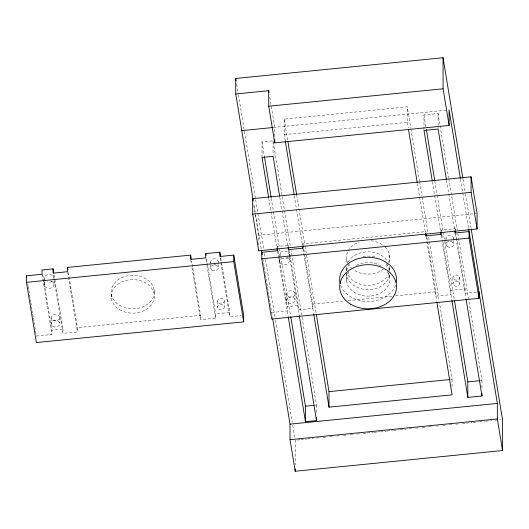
<?xml version="1.0" encoding="UTF-8"?>
<svg xmlns="http://www.w3.org/2000/svg" width="529" height="529" viewBox="0 0 529 529"><rect width="100%" height="100%" fill="white"/><g stroke="black" fill="none" stroke-linecap="round" stroke-linejoin="round"><path stroke-width="0.4" stroke-dasharray="2.65 1.98" d="M285.303 141.157L284.238 134.65L284.212 119.131L407.29 106.832L410.762 127.978M273.116 127.502L448.275 109.999M423.974 129.625L423.954 114.919L438.072 113.51L439.943 124.904M284.238 134.65L407.317 122.351L407.29 106.832M262.047 157.444L262.014 141.924L273.057 140.826L284.417 209.94M258.714 245.086L258.694 235.279L476.265 213.537M277.375 247.876L277.368 246.448L288.411 245.344L288.675 246.97M302.892 245.33L302.892 243.895L425.971 231.596L425.971 233.024M441.054 231.517L441.054 230.089L455.178 228.673L455.443 230.307M36.349 336.054L51.948 334.493L51.941 330.195L62.977 329.091L54.018 274.558M54.295 280.482L62.984 333.389L77.465 331.941L77.459 327.649L200.537 315.344L191.577 260.81M191.987 267.548L200.551 319.642L215.634 318.134L215.627 313.836L229.745 312.427L220.785 257.894M271.675 312.533L287.273 310.973L287.267 306.681L298.31 305.577L290.414 257.55M298.31 305.577L298.316 309.875L312.798 308.427L312.791 304.129L344.789 300.928M348.069 300.604L392.379 296.174M395.659 295.843L435.87 291.829L426.771 236.476M435.87 291.829L435.876 296.121L450.959 294.62L450.953 290.322L465.077 288.907L456.11 234.373M220.124 258.119L229.758 316.726L241.204 315.582M476.536 292.061L465.084 293.205L465.077 288.907M450.43 379.498L452.077 379.333L439.374 302.059M480.378 380.622L481.945 380.47L457.869 233.963M314.914 405.26L316.487 405.102L291.095 250.601M300.102 439.725L295.182 440.214L295.228 464.72M300.922 439.639L306.655 439.07M307.475 438.984L313.208 438.415M316.487 438.085L319.767 437.761M323.047 437.43L326.32 437.106M329.6 436.775L332.88 436.445M336.973 436.041L339.433 435.79M343.526 435.38L345.986 435.136M350.086 434.726L353.365 434.402M356.639 434.071L359.918 433.747M363.198 433.416L366.471 433.092M367.291 433.006L373.031 432.438M373.851 432.352L379.584 431.783M380.404 431.697L386.137 431.122M386.957 431.042L392.697 430.467M393.516 430.388L399.25 429.812M400.069 429.733L405.803 429.158M409.082 428.834L412.362 428.503M415.635 428.179L418.915 427.849M422.195 427.525L425.468 427.194M428.748 426.863L432.028 426.539M436.121 426.129L438.581 425.885M442.68 425.475L445.954 425.144M449.233 424.82L452.513 424.489M455.786 424.165L459.066 423.835M462.346 423.511L465.619 423.18M466.439 423.101L472.179 422.526M472.999 422.446L478.732 421.871M479.552 421.792L485.291 421.216M486.105 421.137L491.844 420.562M495.124 420.231L500.857 419.662M462.994 179.146L465.269 192.992M465.408 193.812L471.16 228.845M460.481 179.219L462.63 192.265M462.763 193.078L468.522 228.138M440.082 125.717L448.638 177.81M448.777 178.623L457.201 229.897M446.529 180.303L454.689 229.95M455.317 233.785L465.923 298.316M423.954 114.919L425.957 127.132M434.785 180.845L437.06 194.685M437.192 195.499L443.077 231.305M443.209 232.119L454.312 299.672M441.054 230.089L441.318 231.715M441.854 234.969L442.522 239.042M443.057 242.295L450.953 290.322M432.405 181.718L434.547 194.738M434.679 195.551L440.564 231.365M441.193 235.2L451.931 300.545M410.901 128.792L419.451 180.852M419.59 181.665L421.997 196.312M422.129 197.125L428.007 232.912M428.675 236.979L429.35 241.045M429.482 241.859L439.242 301.246M407.317 122.351L408.249 128.044M417.341 183.358L425.633 233.792M426.109 236.708L436.729 301.305M284.212 119.131L287.816 141.091M296.643 194.778L304.929 245.211M305.068 246.025L316.163 313.545M302.892 243.895L303.157 245.522M303.825 249.595L304.764 255.289M304.896 256.102L312.791 304.129M294.263 195.657L296.399 208.671M296.538 209.484L302.416 245.277M303.031 249.007L313.651 313.611M269.77 97.21L274.723 127.344L274.743 137.15M284.549 210.754L290.428 246.534M289.211 250.224L290.282 256.737M279.762 197L281.904 210.013M282.036 210.826L287.915 246.607M288.55 250.455L299.275 315.72M262.014 141.924L264.288 155.751M271.238 198.031L279.391 247.638M279.524 248.451L280.727 255.772M280.859 256.585L290.613 315.945M277.368 246.448L277.639 248.075M278.175 251.328L287.267 306.681M268.725 198.104L276.879 247.704M277.375 250.739L278.214 255.838M278.314 256.439L288.107 316.011M236.668 84.171L238.275 93.944M238.407 94.757L255.547 199.049M255.686 199.863L263.852 249.562M264.52 253.636L265.327 258.522M265.459 259.342L274.968 317.188M275.503 320.448L292.239 422.287M292.775 425.547L294.918 438.587M253.973 204.829L261.346 249.675M262.847 258.813L264.156 266.795M264.183 266.953L264.718 270.207M264.831 270.868L265.386 274.28M265.498 274.948L266.061 278.347M266.166 279.021L266.728 282.42M266.841 283.101L268.732 294.627M268.851 295.327L269.4 298.7M269.519 299.407L270.068 302.767M270.187 303.481L270.742 306.833M270.861 307.561L272.6 318.16M253.88 205.966L258.694 235.279M206.528 258.489L215.627 313.836M205.999 259.527L206.806 264.414M206.938 265.227L215.634 318.134M190.784 260.222L191.452 264.295M68.367 272.296L77.459 327.649M67.705 272.521L77.465 331.941M53.356 274.782L54.156 279.669M42.842 274.849L51.941 330.195M42.049 274.26L51.948 334.493M27.786 283.961L28.057 285.587M28.189 286.401L28.725 289.654M28.857 290.467L30.728 301.867M30.867 302.681L31.403 305.934M31.535 306.747L32.606 313.261M32.738 314.074L33.274 317.334M33.406 318.147L33.942 321.401M34.074 322.214L35.946 333.607M481.945 380.47L481.959 387.817M459.509 277.203L459.522 283.346M455.178 228.673L455.178 230.108M453.505 237.812L453.512 240.113M453.512 240.887L453.518 243.955M452.936 277.857L452.95 284.007M452.077 379.333L452.09 387.506M446.007 238.559L446.013 240.867M446.013 241.634L446.02 244.709M438.072 113.51L438.098 128.21M389.456 255.203L389.47 262.543M389.489 274.789L389.496 277.236M346.654 259.474L346.66 263.561M346.667 266.821L346.674 270.088M346.68 273.354L346.693 281.514M316.487 405.102L316.501 413.268M295.03 293.641L295.043 299.784M289.303 254.343L289.31 256.651M289.31 257.418L289.317 260.493M288.411 245.344L288.411 246.772M286.652 294.481L286.658 300.624M279.497 261.471L279.484 255.328A4.953 3.848 -0.1 0 1 284.417 250.991A4.953 3.848 -0.1 0 1 289.303 255.348M273.057 140.826L273.083 155.526M229.745 312.427L229.758 316.726M224.184 300.723L224.197 306.866M218.179 261.333L218.186 263.634M218.186 264.401L218.193 267.476M217.611 301.378L217.624 307.521M210.681 262.08L210.687 264.381M210.687 265.155L210.694 268.223M200.537 315.344L200.551 319.642M154.151 289.945L154.157 294.236M111.348 294.217L111.355 298.515M62.977 329.091L62.984 333.389M59.704 317.162L59.717 323.305M53.991 284.007L53.978 277.864A4.953 3.848 -0.1 0 0 47.808 274.637A4.953 3.848 -0.1 0 0 44.489 279.815M51.326 317.995L51.333 324.145M44.158 278.843L44.158 281.15M44.165 281.917L44.165 284.992M215.865 264.421A3.782 2.936 -0.1 0 1 213.921 264.619M210.932 262.82A3.782 2.936 -0.1 0 1 213.954 258.793A3.782 2.936 -0.1 0 1 218.179 262.1M52.067 281.415A4.953 3.848 -0.1 0 1 47.154 281.904M50.989 280.952A4.953 3.848 -0.1 0 1 53.462 286.288A4.953 3.848 -0.1 0 1 46.4 287.736A4.953 3.848 -0.1 0 1 45.163 282.149M388.894 272.951A21.577 16.769 -0.1 0 1 367.992 285.329A21.577 16.769 -0.1 0 1 347.216 272.852M346.674 270.703A21.577 16.769 -0.1 0 1 346.7 266.325M348.175 262.1A21.577 16.769 -0.1 0 1 367.219 251.811A21.577 16.769 -0.1 0 1 387.254 260.87M389.456 270.802A21.577 16.769 -0.1 0 0 389.476 266.424L389.483 270.722A21.577 16.769 -0.1 0 0 385.8 263.277M389.463 275.1A21.577 16.769 -0.1 0 1 367.06 289.608A21.577 16.769 -0.1 0 1 346.528 273.546M346.707 270.623A21.577 16.769 -0.1 0 1 349.444 264.434M362.973 256.572A21.577 16.769 -0.1 0 1 375.669 257.16M451.191 240.907A3.782 2.936 -0.1 0 1 450.239 241.098M446.258 239.3A3.782 2.936 -0.1 0 1 449.28 235.273A3.782 2.936 -0.1 0 1 453.505 238.579M288.312 257.187A4.953 3.848 -0.1 0 1 281.368 257.881M286.321 257.431A4.953 3.848 -0.1 0 1 288.57 263.058A4.953 3.848 -0.1 0 1 281.044 263.812A4.953 3.848 -0.1 0 1 281.408 257.921M387.274 271.681A21.577 16.769 -0.1 0 1 368.012 296.141A21.577 16.769 -0.1 0 1 348.995 271.595M356.341 265.327A21.577 16.769 -0.1 0 1 380.649 265.737M385.224 247.169A21.577 16.769 -0.1 0 1 388.603 262.43M387.578 264.467A21.577 16.769 -0.1 0 1 385.119 267.588M383.538 269.003A21.577 16.769 -0.1 0 1 353.028 269.38M352.459 268.93A21.577 16.769 -0.1 0 1 348.466 264.374M348.095 263.707A21.577 16.769 -0.1 0 1 347.811 251.553M348.155 250.878A21.577 16.769 -0.1 0 1 359.145 242.077M370.955 240.721A21.577 16.769 -0.1 0 1 384.728 246.686M395.507 285.157A28.414 22.079 -0.1 0 1 367.986 301.457A28.414 22.079 -0.1 0 1 340.623 285.025M119.547 305.352A21.577 16.769 -0.1 0 0 154.124 294.316A21.577 16.769 -0.1 0 0 124.573 276.574A21.577 16.769 -0.1 0 0 119.547 305.352M218.867 303.091A3.313 2.572 -0.1 0 0 224.177 301.391A3.313 2.572 -0.1 0 0 219.641 298.667A3.313 2.572 -0.1 0 0 218.867 303.091M218.88 309.234A3.313 2.572 -0.1 0 0 224.19 307.541A3.313 2.572 -0.1 0 0 219.654 304.816A3.313 2.572 -0.1 0 0 218.88 309.234M119.554 309.65A21.577 16.769 -0.1 0 0 154.137 298.614A21.577 16.769 -0.1 0 0 124.58 280.866A21.577 16.769 -0.1 0 0 119.554 309.65M52.926 320.177A4.225 3.286 -0.1 0 0 59.698 318.015A4.225 3.286 -0.1 0 0 53.912 314.543A4.225 3.286 -0.1 0 0 52.926 320.177M52.94 326.32A4.225 3.286 -0.1 0 0 59.711 324.165A4.225 3.286 -0.1 0 0 53.925 320.686A4.225 3.286 -0.1 0 0 52.94 326.32M212.129 270.174A3.782 2.936 -0.1 0 0 218.186 268.243A3.782 2.936 -0.1 0 0 213.008 265.135A3.782 2.936 -0.1 0 0 212.129 270.174M454.199 279.57A3.313 2.572 -0.1 0 0 459.509 277.877A3.313 2.572 -0.1 0 0 454.966 275.153A3.313 2.572 -0.1 0 0 454.199 279.57M454.206 285.713A3.313 2.572 -0.1 0 0 459.516 284.02A3.313 2.572 -0.1 0 0 454.98 281.296A3.313 2.572 -0.1 0 0 454.206 285.713M288.259 296.657A4.225 3.286 -0.1 0 0 295.03 294.501A4.225 3.286 -0.1 0 0 289.237 291.023A4.225 3.286 -0.1 0 0 288.259 296.657M288.265 302.806A4.225 3.286 -0.1 0 0 295.037 300.644A4.225 3.286 -0.1 0 0 289.251 297.166A4.225 3.286 -0.1 0 0 288.265 302.806M447.455 246.659A3.782 2.936 -0.1 0 0 453.518 244.722A3.782 2.936 -0.1 0 0 448.334 241.614A3.782 2.936 -0.1 0 0 447.455 246.659"/><path stroke-width="0.79" d="M253.173 199.936L235.755 93.983L235.729 78.464L443.044 57.747L462.862 178.326M235.755 93.983L268.699 90.69L268.97 92.324M460.349 178.405L449.095 109.92L449.121 125.439L274.749 142.863L268.725 106.21L443.097 88.786L443.044 57.747M241.779 130.637L272.316 127.588M252.677 198.639L471.061 176.812L477.085 213.458L477.112 228.978L258.721 250.799L252.703 214.159L252.677 198.639L253.074 201.08M252.703 214.159L471.088 192.331L471.061 176.812M53.079 268.858L42.042 269.962L42.049 274.26L26.45 275.821L26.463 282.334L36.362 342.567L243.671 321.85L243.664 315.337L233.765 255.104L219.859 256.492L219.846 252.194L205.728 253.603L205.735 257.901L190.652 259.408L190.638 255.11L67.56 267.416L67.567 271.708L53.085 273.156L53.079 268.858L53.746 272.931M26.463 282.334L233.772 261.617L233.765 255.104M478.99 291.816L479.003 298.336L271.688 319.053L261.789 258.82L469.097 238.103L469.091 231.583L455.185 232.972L455.178 230.823M436.861 302.119L452.103 394.852L329.025 407.158L328.992 391.639L449.61 379.584M481.972 393.536L481.972 395.99L467.854 397.398L467.828 381.878L479.591 380.701M316.507 417.355L316.514 420.621L305.478 421.725L305.451 406.206L314.12 405.34M471.299 229.659L502.497 419.497L502.55 450.536L295.235 471.253L290.044 439.665L290.018 424.146L497.333 403.429L468.654 228.951M290.044 439.665L497.359 418.948L497.333 403.429M471.088 192.331L477.112 228.978M469.097 238.103L479.003 298.336M443.097 88.786L449.121 125.439M497.359 418.948L502.55 450.536M446.397 179.49L438.098 129.03L423.98 130.438L432.272 180.905M454.821 230.763L455.224 233.21M466.056 299.136L481.972 395.99M426.361 129.572L434.785 180.845M454.451 300.492L467.828 381.878M440.697 232.178L441.1 234.618M451.931 300.545L467.854 397.398M408.52 129.671L417.209 182.545M425.633 233.792L426.03 236.232M287.955 141.904L296.643 194.778M316.296 314.358L328.992 391.639M285.303 141.157L294.131 194.844M302.548 246.091L302.952 248.531M313.783 314.424L329.025 407.158M279.629 196.186L273.083 156.346L262.047 157.444L268.593 197.291M288.047 247.42L288.45 249.853M299.275 315.72L316.514 420.621M264.421 156.564L271.106 197.224M290.752 316.759L305.451 406.206M277.011 248.518L277.414 250.958M288.239 316.825L305.478 421.725M235.729 78.464L236.132 80.911M261.478 250.488L262.179 254.74M272.733 318.974L290.018 424.146M233.772 261.617L243.671 321.85M219.846 252.194L220.653 257.081M205.728 253.603L205.993 255.236M190.638 255.11L191.313 259.184M67.56 267.416L67.963 269.856M26.45 275.821L26.714 277.447M441.054 232.238L441.06 234.387L425.977 235.894L425.971 233.745M302.892 246.045L302.899 248.194L288.417 249.642L288.411 247.493M295.235 468.806L295.235 471.253M277.375 248.59L277.375 250.739L261.776 252.3L261.789 258.82M274.743 139.596L274.749 142.863M268.699 90.69L268.725 106.21M258.721 249.166L258.721 250.799M340.207 283.61A28.414 22.079 -0.1 0 1 367.278 257.306A28.414 22.079 -0.1 0 1 396.247 282.321M350.727 304.228A28.414 22.079 -0.1 0 0 396.261 289.694A28.414 22.079 -0.1 0 0 357.339 266.325A28.414 22.079 -0.1 0 0 350.727 304.228"/></g></svg>
